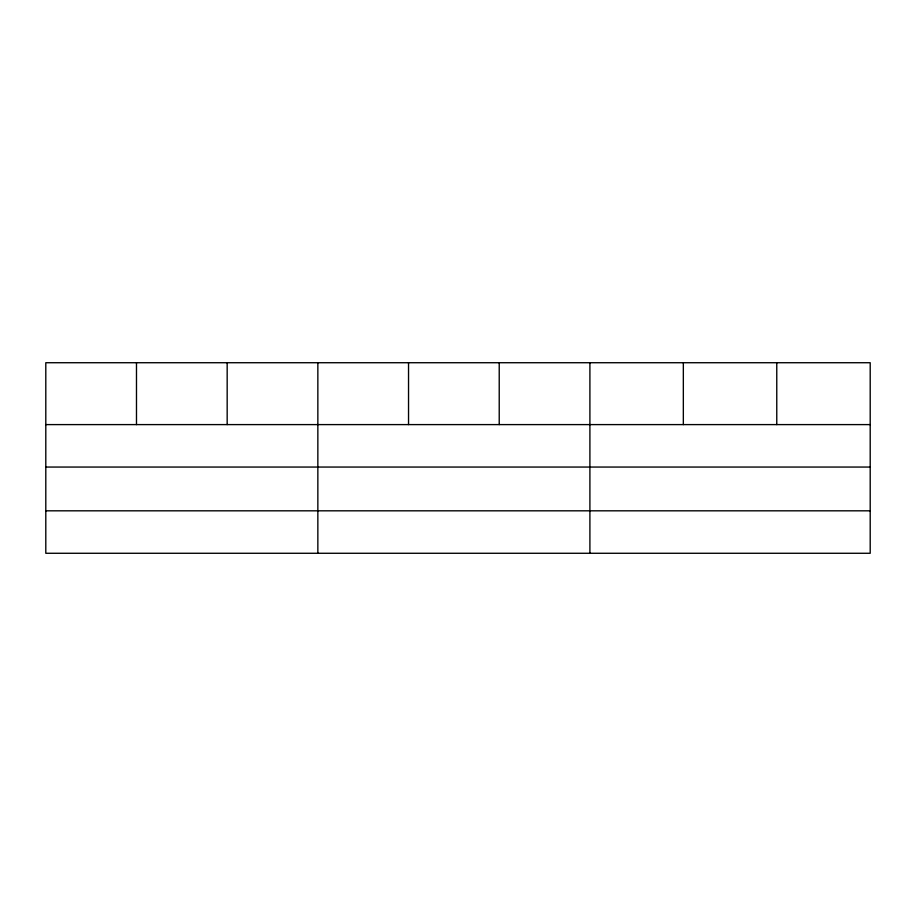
<?xml version="1.0" encoding="UTF-8"?>
<svg xmlns="http://www.w3.org/2000/svg" width="916" height="916" viewBox="0 0 916 916"><rect width="100%" height="100%" fill="white"/><g stroke="black" fill="none" stroke-linecap="round" stroke-linejoin="round"><path stroke-width="1.37" d="M870.2 467.057L870.2 362.725L45.8 362.725L45.8 553.275L870.2 553.275L870.2 467.057L45.8 467.057M45.8 424.6L870.2 424.6M45.8 510.819L870.2 510.819M776.768 362.725L776.768 424.6M683.336 362.725L683.336 424.6M589.904 362.725L589.904 553.275M499.22 362.725L499.22 424.6M408.536 362.725L408.536 424.6M317.852 362.725L317.852 553.275M227.168 362.725L227.168 424.6M136.484 362.725L136.484 424.6"/></g></svg>
